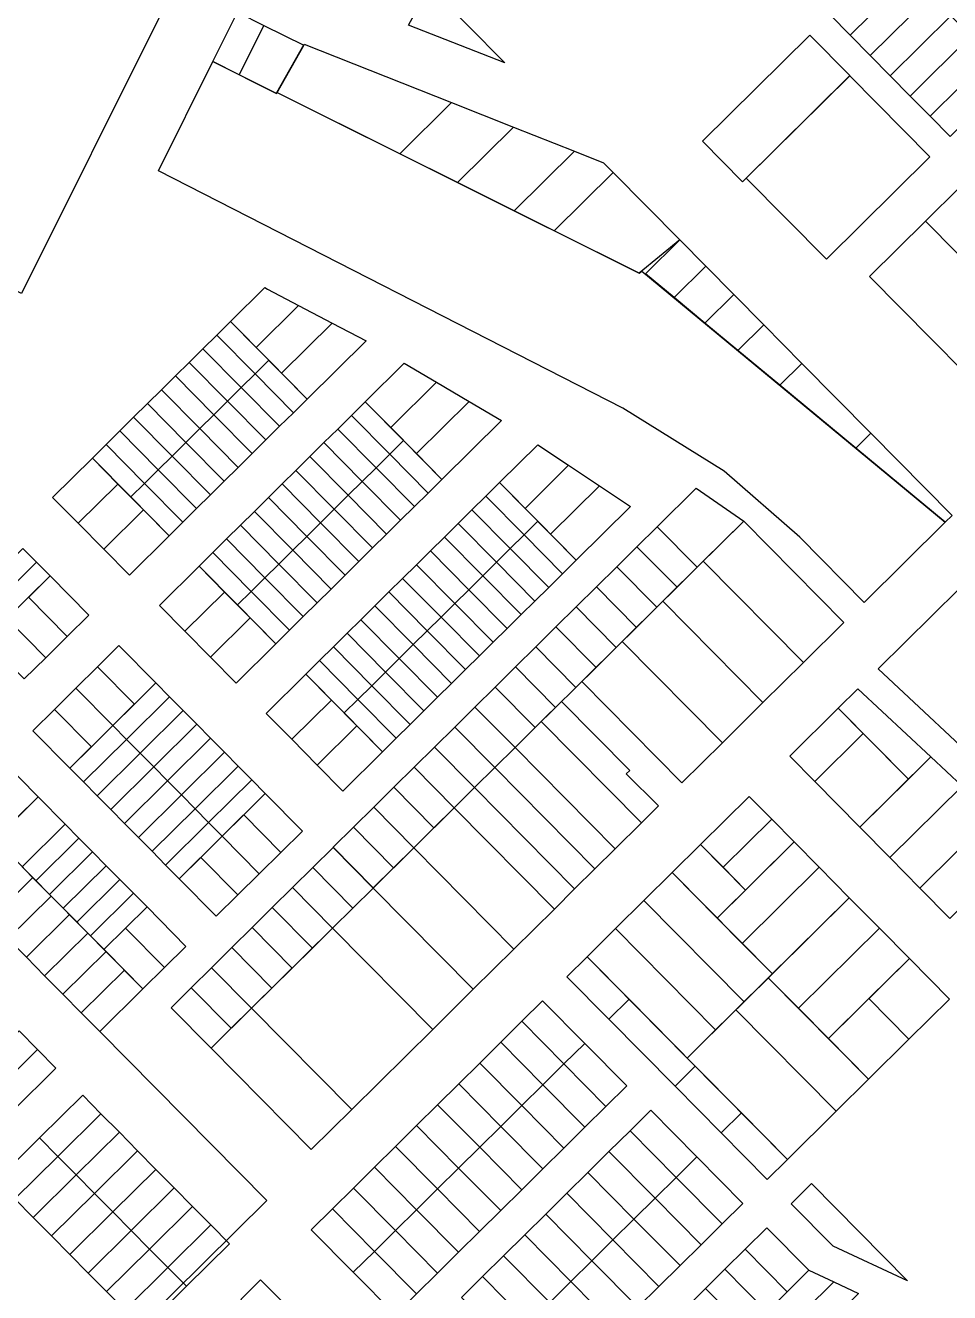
# Model space of a CAD drawing. Header units: metres. Extents: x 5590187 to 5598444, y 6961268 to 6971080.
# Drawn here: x 5594811.7 to 5595136.3, y 6967325.7 to 6967770.4 of the extents above; entities that cross this region are included whole.
import ezdxf

# ---------------------------------------------------------------- set-up
doc = ezdxf.new("R2010")
doc.units = ezdxf.units.M
doc.layers.add('zz_catastro_fontana', color=7, linetype='Continuous')

msp = doc.modelspace()

# ---------------------------------------------------------------- linework, layer by layer
at = {"layer": 'zz_catastro_fontana'}
for points in [[(5594236.15, 6968085.66), (5594859.43, 6967774.53), (5594810.37, 6967676.25), (5594153.65, 6968004.08), (5594236.15, 6968085.66)], [(5595101.32, 6967766.9), (5595094.28, 6967774.01), (5595115.62, 6967795.1), (5595122.65, 6967787.99), (5595101.32, 6967766.9)], [(5595108.35, 6967759.78), (5595101.32, 6967766.9), (5595122.65, 6967787.99), (5595129.68, 6967780.88), (5595108.35, 6967759.78)], [(5594946.27, 6967770.38), (5594953.59, 6967784.02), (5594980.15, 6967757.17), (5594946.27, 6967770.38)], [(5595115.38, 6967752.67), (5595108.35, 6967759.78), (5595129.68, 6967780.88), (5595136.71, 6967773.77), (5595115.38, 6967752.67)], [(5594886.24, 6967775), (5594895.51, 6967770.37), (5594886.87, 6967753.05), (5594877.6, 6967757.68), (5594886.24, 6967775)], [(5595115.38, 6967752.67), (5595136.71, 6967773.77), (5595143.74, 6967766.66), (5595122.41, 6967745.56), (5595115.38, 6967752.67)], [(5594895.51, 6967770.37), (5594909.49, 6967763.4), (5594899.97, 6967746.51), (5594886.87, 6967753.05), (5594895.51, 6967770.37)], [(5594961.4, 6967743.26), (5594943.25, 6967725.31), (5594900.08, 6967746.86), (5594909.6, 6967763.74), (5594961.4, 6967743.26)], [(5595049.5, 6967729.71), (5595087.18, 6967766.98), (5595101.24, 6967752.76), (5595063.56, 6967715.49), (5595049.5, 6967729.71)], [(5595122.41, 6967745.56), (5595143.74, 6967766.66), (5595150.77, 6967759.55), (5595129.44, 6967738.45), (5595122.41, 6967745.56)], [(5595129.44, 6967738.45), (5595150.77, 6967759.55), (5595157.8, 6967752.44), (5595136.47, 6967731.34), (5595129.44, 6967738.45)], [(5595083.67, 6967590.74), (5595057.05, 6967613.96), (5595021.53, 6967636.05), (5594858.45, 6967719.31), (5594877.6, 6967757.68), (5594899.97, 6967746.51), (5594900.15, 6967746.83), (5595027.25, 6967683.36), (5595028.22, 6967684.16), (5595134.72, 6967596), (5595106.28, 6967567.88), (5595083.67, 6967590.74)], [(5595064.86, 6967716.78), (5595101.18, 6967752.7), (5595129.31, 6967724.25), (5595092.99, 6967688.34), (5595064.86, 6967716.78)], [(5594983.18, 6967734.65), (5594963.5, 6967715.19), (5594943.25, 6967725.31), (5594961.4, 6967743.26), (5594983.18, 6967734.65)], [(5595004.57, 6967726.2), (5594983.4, 6967705.26), (5594963.5, 6967715.19), (5594983.18, 6967734.65), (5595004.57, 6967726.2)], [(5595018.13, 6967718.76), (5594997.4, 6967698.26), (5594983.4, 6967705.26), (5595004.57, 6967726.2), (5595014.76, 6967722.17), (5595018.13, 6967718.76)], [(5595041.52, 6967695.11), (5595027.25, 6967683.36), (5594997.4, 6967698.26), (5595018.13, 6967718.76), (5595041.52, 6967695.11)], [(5595127.79, 6967701.66), (5595139.88, 6967713.62), (5595160.98, 6967692.29), (5595157.42, 6967688.77), (5595191.17, 6967654.64), (5595182.64, 6967646.2), (5595127.79, 6967701.66)], [(5595108.18, 6967682.27), (5595127.79, 6967701.66), (5595182.64, 6967646.2), (5595163.03, 6967626.81), (5595108.18, 6967682.27)], [(5595039.5, 6967674.83), (5595029.44, 6967683.16), (5595041.52, 6967695.11), (5595050.67, 6967685.87), (5595039.5, 6967674.83)], [(5595050.34, 6967665.86), (5595039.5, 6967674.83), (5595050.67, 6967685.87), (5595060.51, 6967675.91), (5595050.34, 6967665.86)], [(5594896.72, 6967677.85), (5594907.65, 6967672.12), (5594892.75, 6967657.38), (5594883.77, 6967666.46), (5594895.77, 6967678.33), (5594896.72, 6967677.85)], [(5595061.96, 6967656.24), (5595050.34, 6967665.86), (5595060.51, 6967675.91), (5595071.06, 6967665.25), (5595061.96, 6967656.24)], [(5594919.52, 6967665.89), (5594901.73, 6967648.3), (5594892.75, 6967657.38), (5594907.65, 6967672.12), (5594919.52, 6967665.89)], [(5594878.94, 6967661.68), (5594883.77, 6967666.46), (5594897.24, 6967652.85), (5594892.4, 6967648.07), (5594878.94, 6967661.68)], [(5594931.37, 6967659.67), (5594910.7, 6967639.23), (5594901.73, 6967648.3), (5594919.52, 6967665.89), (5594931.37, 6967659.67)], [(5595076.68, 6967644.07), (5595061.96, 6967656.24), (5595071.06, 6967665.25), (5595084.42, 6967651.73), (5595076.68, 6967644.07)], [(5594874.1, 6967656.9), (5594878.94, 6967661.68), (5594892.4, 6967648.07), (5594887.57, 6967643.28), (5594874.1, 6967656.9)], [(5594869.27, 6967652.12), (5594874.1, 6967656.9), (5594887.57, 6967643.28), (5594882.73, 6967638.5), (5594869.27, 6967652.12)], [(5594864.43, 6967647.34), (5594869.27, 6967652.12), (5594882.73, 6967638.5), (5594877.9, 6967633.72), (5594864.43, 6967647.34)], [(5594892.4, 6967648.07), (5594897.24, 6967652.85), (5594910.7, 6967639.23), (5594905.87, 6967634.45), (5594892.4, 6967648.07)], [(5594956.14, 6967645.11), (5594940.06, 6967629.2), (5594931.08, 6967638.28), (5594944.75, 6967651.81), (5594956.14, 6967645.11)], [(5595103.37, 6967621.99), (5595076.68, 6967644.07), (5595084.42, 6967651.73), (5595108.66, 6967627.22), (5595103.37, 6967621.99)], [(5594859.52, 6967642.48), (5594864.43, 6967647.34), (5594877.9, 6967633.72), (5594872.98, 6967628.86), (5594859.52, 6967642.48)], [(5594887.57, 6967643.28), (5594892.4, 6967648.07), (5594905.87, 6967634.45), (5594901.03, 6967629.67), (5594887.57, 6967643.28)], [(5594882.73, 6967638.5), (5594887.57, 6967643.28), (5594901.03, 6967629.67), (5594896.2, 6967624.89), (5594882.73, 6967638.5)], [(5594967.53, 6967638.41), (5594949.04, 6967620.12), (5594940.06, 6967629.2), (5594956.14, 6967645.11), (5594967.53, 6967638.41)], [(5594854.61, 6967637.62), (5594859.52, 6967642.48), (5594872.98, 6967628.86), (5594868.07, 6967624), (5594854.61, 6967637.62)], [(5594877.9, 6967633.72), (5594882.73, 6967638.5), (5594896.2, 6967624.89), (5594891.36, 6967620.11), (5594877.9, 6967633.72)], [(5594926.24, 6967633.5), (5594931.08, 6967638.28), (5594944.54, 6967624.67), (5594939.71, 6967619.89), (5594926.24, 6967633.5)], [(5594978.9, 6967631.71), (5594958.01, 6967611.05), (5594949.04, 6967620.12), (5594967.53, 6967638.41), (5594978.9, 6967631.71)], [(5594849.77, 6967632.84), (5594854.61, 6967637.62), (5594868.07, 6967624), (5594863.24, 6967619.22), (5594849.77, 6967632.84)], [(5594844.94, 6967628.06), (5594849.77, 6967632.84), (5594863.24, 6967619.22), (5594858.4, 6967614.44), (5594844.94, 6967628.06)], [(5594872.98, 6967628.86), (5594877.9, 6967633.72), (5594891.36, 6967620.11), (5594886.45, 6967615.25), (5594872.98, 6967628.86)], [(5594921.41, 6967628.72), (5594926.24, 6967633.5), (5594939.71, 6967619.89), (5594934.87, 6967615.1), (5594921.41, 6967628.72)], [(5594840.1, 6967623.28), (5594844.94, 6967628.06), (5594858.4, 6967614.44), (5594853.57, 6967609.66), (5594840.1, 6967623.28)], [(5594868.07, 6967624), (5594872.98, 6967628.86), (5594886.45, 6967615.25), (5594881.54, 6967610.39), (5594868.07, 6967624)], [(5594916.57, 6967623.94), (5594921.41, 6967628.72), (5594934.87, 6967615.1), (5594930.04, 6967610.32), (5594916.57, 6967623.94)], [(5595134.72, 6967596), (5595103.37, 6967621.99), (5595108.66, 6967627.22), (5595137.15, 6967598.41), (5595134.72, 6967596)], [(5594835.27, 6967618.49), (5594840.1, 6967623.28), (5594853.57, 6967609.66), (5594848.73, 6967604.88), (5594835.27, 6967618.49)], [(5594863.24, 6967619.22), (5594868.07, 6967624), (5594881.54, 6967610.39), (5594876.7, 6967605.61), (5594863.24, 6967619.22)], [(5594911.66, 6967619.08), (5594916.57, 6967623.94), (5594930.04, 6967610.32), (5594925.12, 6967605.46), (5594911.66, 6967619.08)], [(5594939.71, 6967619.89), (5594944.54, 6967624.67), (5594958.01, 6967611.05), (5594953.17, 6967606.27), (5594939.71, 6967619.89)], [(5595002.49, 6967615.98), (5594987.2, 6967600.87), (5594978.23, 6967609.95), (5594991.64, 6967623.22), (5595002.49, 6967615.98)], [(5594821.33, 6967604.71), (5594835.27, 6967618.49), (5594844.24, 6967609.41), (5594830.31, 6967595.63), (5594821.33, 6967604.71)], [(5594858.4, 6967614.44), (5594863.24, 6967619.22), (5594876.7, 6967605.61), (5594871.87, 6967600.82), (5594858.4, 6967614.44)], [(5594906.75, 6967614.22), (5594911.66, 6967619.08), (5594925.12, 6967605.46), (5594920.21, 6967600.61), (5594906.75, 6967614.22)], [(5594934.87, 6967615.1), (5594939.71, 6967619.89), (5594953.17, 6967606.27), (5594948.34, 6967601.49), (5594934.87, 6967615.1)], [(5594853.57, 6967609.66), (5594858.4, 6967614.44), (5594871.87, 6967600.82), (5594867.03, 6967596.04), (5594853.57, 6967609.66)], [(5594901.91, 6967609.44), (5594906.75, 6967614.22), (5594920.21, 6967600.61), (5594915.38, 6967595.82), (5594901.91, 6967609.44)], [(5594930.04, 6967610.32), (5594934.87, 6967615.1), (5594948.34, 6967601.49), (5594943.5, 6967596.71), (5594930.04, 6967610.32)], [(5595013.33, 6967608.75), (5594996.18, 6967591.79), (5594987.2, 6967600.87), (5595002.49, 6967615.98), (5595013.33, 6967608.75)], [(5594830.31, 6967595.63), (5594844.24, 6967609.41), (5594853.22, 6967600.33), (5594839.29, 6967586.55), (5594830.31, 6967595.63)], [(5594848.73, 6967604.88), (5594853.57, 6967609.66), (5594867.03, 6967596.04), (5594862.2, 6967591.26), (5594848.73, 6967604.88)], [(5594897.08, 6967604.66), (5594901.91, 6967609.44), (5594915.38, 6967595.82), (5594910.54, 6967591.04), (5594897.08, 6967604.66)], [(5594925.12, 6967605.46), (5594930.04, 6967610.32), (5594943.5, 6967596.71), (5594938.59, 6967591.85), (5594925.12, 6967605.46)], [(5594973.39, 6967605.17), (5594978.23, 6967609.95), (5594991.69, 6967596.33), (5594986.86, 6967591.55), (5594973.39, 6967605.17)], [(5595024.17, 6967601.52), (5595005.16, 6967582.72), (5594996.18, 6967591.79), (5595013.33, 6967608.75), (5595024.17, 6967601.52)], [(5595047.66, 6967580.22), (5595033.6, 6967594.45), (5595047.33, 6967608.02), (5595064.01, 6967596.4), (5595047.66, 6967580.22)], [(5594892.16, 6967599.8), (5594897.08, 6967604.66), (5594910.54, 6967591.04), (5594905.63, 6967586.18), (5594892.16, 6967599.8)], [(5594920.21, 6967600.61), (5594925.12, 6967605.46), (5594938.59, 6967591.85), (5594933.68, 6967586.99), (5594920.21, 6967600.61)], [(5594968.56, 6967600.39), (5594973.39, 6967605.17), (5594986.86, 6967591.55), (5594982.02, 6967586.77), (5594968.56, 6967600.39)], [(5594853.22, 6967600.33), (5594862.2, 6967591.26), (5594848.26, 6967577.48), (5594839.29, 6967586.55), (5594853.22, 6967600.33)], [(5594887.25, 6967594.94), (5594892.16, 6967599.8), (5594905.63, 6967586.18), (5594900.71, 6967581.32), (5594887.25, 6967594.94)], [(5594915.38, 6967595.82), (5594920.21, 6967600.61), (5594933.68, 6967586.99), (5594928.84, 6967582.21), (5594915.38, 6967595.82)], [(5594963.72, 6967595.6), (5594968.56, 6967600.39), (5594982.02, 6967586.77), (5594977.19, 6967581.99), (5594963.72, 6967595.6)], [(5594882.41, 6967590.16), (5594887.25, 6967594.94), (5594900.71, 6967581.32), (5594895.88, 6967576.54), (5594882.41, 6967590.16)], [(5594910.54, 6967591.04), (5594915.38, 6967595.82), (5594928.84, 6967582.21), (5594924.01, 6967577.43), (5594910.54, 6967591.04)], [(5594958.89, 6967590.82), (5594963.72, 6967595.6), (5594977.19, 6967581.99), (5594972.35, 6967577.21), (5594958.89, 6967590.82)], [(5594986.86, 6967591.55), (5594991.69, 6967596.33), (5595005.16, 6967582.72), (5595000.32, 6967577.93), (5594986.86, 6967591.55)], [(5595026.49, 6967587.41), (5595033.6, 6967594.45), (5595047.66, 6967580.22), (5595040.55, 6967573.19), (5595026.49, 6967587.41)], [(5595064.01, 6967596.4), (5595099.17, 6967560.85), (5595084.95, 6967546.78), (5595049.79, 6967582.33), (5595064.01, 6967596.4)], [(5594697.33, 6967559.44), (5594727.55, 6967589.33), (5594780.04, 6967536.25), (5594764.93, 6967521.3), (5594801.09, 6967484.74), (5594816.2, 6967499.68), (5594825.77, 6967490.01), (5594810.66, 6967475.07), (5594853, 6967432.25), (5594837.89, 6967417.31), (5594896.51, 6967358.03), (5594796.96, 6967259.59), (5594672.74, 6967385.2), (5594772.29, 6967483.64), (5594697.33, 6967559.44)], [(5594877.58, 6967585.38), (5594882.41, 6967590.16), (5594895.88, 6967576.54), (5594891.04, 6967571.76), (5594877.58, 6967585.38)], [(5594905.63, 6967586.18), (5594910.54, 6967591.04), (5594924.01, 6967577.43), (5594919.09, 6967572.57), (5594905.63, 6967586.18)], [(5594953.97, 6967585.96), (5594958.89, 6967590.82), (5594972.35, 6967577.21), (5594967.44, 6967572.35), (5594953.97, 6967585.96)], [(5594982.02, 6967586.77), (5594986.86, 6967591.55), (5595000.32, 6967577.93), (5594995.49, 6967573.15), (5594982.02, 6967586.77)], [(5594795.77, 6967571.9), (5594810.88, 6967586.84), (5594815.66, 6967582), (5594800.55, 6967567.06), (5594795.77, 6967571.9)], [(5594872.74, 6967580.6), (5594877.58, 6967585.38), (5594891.04, 6967571.76), (5594886.21, 6967566.98), (5594872.74, 6967580.6)], [(5594900.71, 6967581.32), (5594905.63, 6967586.18), (5594919.09, 6967572.57), (5594914.18, 6967567.71), (5594900.71, 6967581.32)], [(5594949.06, 6967581.1), (5594953.97, 6967585.96), (5594967.44, 6967572.35), (5594962.52, 6967567.49), (5594949.06, 6967581.1)], [(5594977.19, 6967581.99), (5594982.02, 6967586.77), (5594995.49, 6967573.15), (5594990.65, 6967568.37), (5594977.19, 6967581.99)], [(5595019.37, 6967580.38), (5595026.49, 6967587.41), (5595040.55, 6967573.19), (5595033.44, 6967566.16), (5595019.37, 6967580.38)], [(5594800.55, 6967567.06), (5594815.66, 6967582), (5594820.44, 6967577.17), (5594805.33, 6967562.23), (5594800.55, 6967567.06)], [(5594858.81, 6967566.81), (5594872.74, 6967580.6), (5594881.72, 6967571.52), (5594867.79, 6967557.73), (5594858.81, 6967566.81)], [(5594895.88, 6967576.54), (5594900.71, 6967581.32), (5594914.18, 6967567.71), (5594909.34, 6967562.93), (5594895.88, 6967576.54)], [(5594944.22, 6967576.32), (5594949.06, 6967581.1), (5594962.52, 6967567.49), (5594957.69, 6967562.71), (5594944.22, 6967576.32)], [(5594972.35, 6967577.21), (5594977.19, 6967581.99), (5594990.65, 6967568.37), (5594985.82, 6967563.59), (5594972.35, 6967577.21)], [(5595049.78, 6967582.33), (5595084.94, 6967546.78), (5595070.73, 6967532.72), (5595035.57, 6967568.27), (5595049.78, 6967582.33)], [(5594820.44, 6967577.17), (5594834.04, 6967563.42), (5594826.48, 6967555.94), (5594812.88, 6967569.69), (5594820.44, 6967577.17)], [(5594891.04, 6967571.76), (5594895.88, 6967576.54), (5594909.34, 6967562.93), (5594904.51, 6967558.15), (5594891.04, 6967571.76)], [(5594939.39, 6967571.54), (5594944.22, 6967576.32), (5594957.69, 6967562.71), (5594952.85, 6967557.93), (5594939.39, 6967571.54)], [(5594967.44, 6967572.35), (5594972.35, 6967577.21), (5594985.82, 6967563.59), (5594980.9, 6967558.73), (5594967.44, 6967572.35)], [(5595012.26, 6967573.35), (5595019.37, 6967580.38), (5595033.44, 6967566.16), (5595026.33, 6967559.13), (5595012.26, 6967573.35)], [(5594867.79, 6967557.73), (5594881.72, 6967571.52), (5594890.7, 6967562.44), (5594876.77, 6967548.65), (5594867.79, 6967557.73)], [(5594886.21, 6967566.98), (5594891.04, 6967571.76), (5594904.51, 6967558.15), (5594899.67, 6967553.36), (5594886.21, 6967566.98)], [(5594934.48, 6967566.68), (5594939.39, 6967571.54), (5594952.85, 6967557.93), (5594947.94, 6967553.07), (5594934.48, 6967566.68)], [(5594962.52, 6967567.49), (5594967.44, 6967572.35), (5594980.9, 6967558.73), (5594975.99, 6967553.87), (5594962.52, 6967567.49)], [(5595005.15, 6967566.32), (5595012.26, 6967573.35), (5595026.33, 6967559.13), (5595019.22, 6967552.1), (5595005.15, 6967566.32)], [(5595211.73, 6967503.39), (5595183.29, 6967475.27), (5595152.54, 6967505.96), (5595111.14, 6967544.55), (5595139.61, 6967572.7), (5595180.15, 6967534.92), (5595211.73, 6967503.39)], [(5594812.88, 6967569.69), (5594826.48, 6967555.94), (5594818.93, 6967548.47), (5594805.33, 6967562.23), (5594812.88, 6967569.69)], [(5594957.69, 6967562.71), (5594962.52, 6967567.49), (5594975.99, 6967553.87), (5594971.15, 6967549.09), (5594957.69, 6967562.71)], [(5595035.57, 6967568.27), (5595070.73, 6967532.72), (5595056.51, 6967518.66), (5595021.35, 6967554.21), (5595035.57, 6967568.27)], [(5594929.56, 6967561.82), (5594934.48, 6967566.68), (5594947.94, 6967553.07), (5594943.03, 6967548.21), (5594929.56, 6967561.82)], [(5594952.85, 6967557.93), (5594957.69, 6967562.71), (5594971.15, 6967549.09), (5594966.32, 6967544.31), (5594952.85, 6967557.93)], [(5594998.04, 6967559.29), (5595005.15, 6967566.32), (5595019.22, 6967552.1), (5595012.11, 6967545.07), (5594998.04, 6967559.29)], [(5594797.78, 6967554.76), (5594805.33, 6967562.23), (5594818.93, 6967548.47), (5594811.38, 6967541.01), (5594797.78, 6967554.76)], [(5594890.7, 6967562.44), (5594899.67, 6967553.36), (5594885.74, 6967539.58), (5594876.77, 6967548.65), (5594890.7, 6967562.44)], [(5594924.73, 6967557.04), (5594929.56, 6967561.82), (5594943.03, 6967548.21), (5594938.19, 6967543.43), (5594924.73, 6967557.04)], [(5594990.93, 6967552.26), (5594998.04, 6967559.29), (5595012.11, 6967545.07), (5595005, 6967538.04), (5594990.93, 6967552.26)], [(5594919.89, 6967552.26), (5594924.73, 6967557.04), (5594938.19, 6967543.43), (5594933.36, 6967538.64), (5594919.89, 6967552.26)], [(5594947.94, 6967553.07), (5594952.85, 6967557.93), (5594966.32, 6967544.31), (5594961.41, 6967539.45), (5594947.94, 6967553.07)], [(5595021.35, 6967554.21), (5595056.51, 6967518.66), (5595042.29, 6967504.59), (5595007.13, 6967540.14), (5595021.35, 6967554.21)], [(5594844.59, 6967552.75), (5594857.59, 6967539.6), (5594850.03, 6967532.13), (5594837.03, 6967545.28), (5594844.59, 6967552.75)], [(5594915.06, 6967547.48), (5594919.89, 6967552.26), (5594933.36, 6967538.64), (5594928.52, 6967533.86), (5594915.06, 6967547.48)], [(5594943.03, 6967548.21), (5594947.94, 6967553.07), (5594961.41, 6967539.45), (5594956.49, 6967534.59), (5594943.03, 6967548.21)], [(5594983.82, 6967545.22), (5594990.93, 6967552.26), (5595005, 6967538.04), (5594997.89, 6967531), (5594983.82, 6967545.22)], [(5594837.03, 6967545.28), (5594850.03, 6967532.13), (5594842.48, 6967524.66), (5594829.48, 6967537.81), (5594837.03, 6967545.28)], [(5594910.22, 6967542.7), (5594915.06, 6967547.48), (5594928.52, 6967533.86), (5594923.69, 6967529.08), (5594910.22, 6967542.7)], [(5594938.19, 6967543.43), (5594943.03, 6967548.21), (5594956.49, 6967534.59), (5594951.66, 6967529.81), (5594938.19, 6967543.43)], [(5594976.71, 6967538.19), (5594983.82, 6967545.22), (5594997.89, 6967531), (5594990.78, 6967523.97), (5594976.71, 6967538.19)], [(5594896.29, 6967528.92), (5594910.22, 6967542.7), (5594919.2, 6967533.62), (5594905.27, 6967519.84), (5594896.29, 6967528.92)], [(5594933.36, 6967538.64), (5594938.19, 6967543.43), (5594951.66, 6967529.81), (5594946.82, 6967525.03), (5594933.36, 6967538.64)], [(5594821.93, 6967530.34), (5594829.48, 6967537.81), (5594842.48, 6967524.66), (5594834.93, 6967517.19), (5594821.93, 6967530.34)], [(5594842.48, 6967524.66), (5594857.59, 6967539.6), (5594862.37, 6967534.77), (5594847.26, 6967519.83), (5594842.48, 6967524.66)], [(5594928.52, 6967533.86), (5594933.36, 6967538.64), (5594946.82, 6967525.03), (5594941.99, 6967520.25), (5594928.52, 6967533.86)], [(5594969.6, 6967531.16), (5594976.71, 6967538.19), (5594990.78, 6967523.97), (5594983.67, 6967516.94), (5594969.6, 6967531.16)], [(5595121.79, 6967505.86), (5595097.18, 6967530.75), (5595104.03, 6967537.52), (5595129.65, 6967513.64), (5595121.79, 6967505.86)], [(5594847.26, 6967519.83), (5594862.37, 6967534.77), (5594867.15, 6967529.93), (5594852.04, 6967514.99), (5594847.26, 6967519.83)], [(5594905.27, 6967519.84), (5594919.2, 6967533.62), (5594928.18, 6967524.54), (5594914.24, 6967510.76), (5594905.27, 6967519.84)], [(5594923.69, 6967529.08), (5594928.52, 6967533.86), (5594941.99, 6967520.25), (5594937.15, 6967515.47), (5594923.69, 6967529.08)], [(5595000.02, 6967533.11), (5595023.93, 6967508.94), (5595022.71, 6967507.74), (5595034.04, 6967496.44), (5595028.07, 6967490.53), (5594992.91, 6967526.08), (5595000.02, 6967533.11)], [(5594814.37, 6967522.87), (5594821.93, 6967530.34), (5594834.93, 6967517.19), (5594827.37, 6967509.72), (5594814.37, 6967522.87)], [(5594852.04, 6967514.99), (5594867.15, 6967529.93), (5594871.93, 6967525.1), (5594856.82, 6967510.16), (5594852.04, 6967514.99)], [(5594962.49, 6967524.13), (5594969.6, 6967531.16), (5594983.67, 6967516.94), (5594976.56, 6967509.91), (5594962.49, 6967524.13)], [(5595097.18, 6967530.75), (5595105.97, 6967521.86), (5595088.9, 6967504.98), (5595080.11, 6967513.87), (5595097.18, 6967530.75)], [(5594827.37, 6967509.72), (5594842.48, 6967524.66), (5594847.26, 6967519.83), (5594832.15, 6967504.89), (5594827.37, 6967509.72)], [(5594856.82, 6967510.16), (5594871.93, 6967525.1), (5594876.79, 6967520.19), (5594861.68, 6967505.24), (5594856.82, 6967510.16)], [(5594928.18, 6967524.54), (5594937.15, 6967515.47), (5594923.22, 6967501.68), (5594914.24, 6967510.76), (5594928.18, 6967524.54)], [(5594955.38, 6967517.1), (5594962.49, 6967524.13), (5594976.56, 6967509.91), (5594969.44, 6967502.88), (5594955.38, 6967517.1)], [(5594992.91, 6967526.08), (5595028.07, 6967490.53), (5595018.82, 6967481.39), (5594983.67, 6967516.94), (5594992.91, 6967526.08)], [(5594832.15, 6967504.89), (5594847.26, 6967519.83), (5594852.04, 6967514.99), (5594836.93, 6967500.05), (5594832.15, 6967504.89)], [(5594861.68, 6967505.24), (5594876.79, 6967520.19), (5594881.65, 6967515.27), (5594866.54, 6967500.33), (5594861.68, 6967505.24)], [(5595105.97, 6967521.86), (5595121.79, 6967505.86), (5595104.72, 6967488.99), (5595088.9, 6967504.98), (5595105.97, 6967521.86)], [(5594836.93, 6967500.05), (5594852.04, 6967514.99), (5594856.82, 6967510.16), (5594841.71, 6967495.22), (5594836.93, 6967500.05)], [(5594866.54, 6967500.33), (5594881.65, 6967515.27), (5594886.43, 6967510.44), (5594871.32, 6967495.5), (5594866.54, 6967500.33)], [(5594948.27, 6967510.07), (5594955.38, 6967517.1), (5594969.44, 6967502.88), (5594962.33, 6967495.85), (5594948.27, 6967510.07)], [(5595018.82, 6967481.39), (5595011.71, 6967474.36), (5594976.56, 6967509.91), (5594983.67, 6967516.94), (5595018.82, 6967481.39)], [(5594795.53, 6967505.46), (5594803.09, 6967512.94), (5594816.2, 6967499.68), (5594808.65, 6967492.2), (5594795.53, 6967505.46)], [(5594841.71, 6967495.22), (5594856.82, 6967510.16), (5594861.68, 6967505.24), (5594846.57, 6967490.3), (5594841.71, 6967495.22)], [(5594871.32, 6967495.5), (5594886.43, 6967510.44), (5594891.21, 6967505.6), (5594876.1, 6967490.66), (5594871.32, 6967495.5)], [(5594941.16, 6967503.03), (5594948.27, 6967510.07), (5594962.33, 6967495.85), (5594955.22, 6967488.81), (5594941.16, 6967503.03)], [(5595011.71, 6967474.36), (5595004.6, 6967467.33), (5594969.44, 6967502.88), (5594976.56, 6967509.91), (5595011.71, 6967474.36)], [(5595140.63, 6967503.4), (5595115.27, 6967478.32), (5595104.72, 6967488.99), (5595129.65, 6967513.64), (5595140.63, 6967503.4)], [(5594846.57, 6967490.3), (5594861.68, 6967505.24), (5594866.54, 6967500.33), (5594851.43, 6967485.39), (5594846.57, 6967490.3)], [(5594876.1, 6967490.66), (5594891.21, 6967505.6), (5594895.99, 6967500.77), (5594880.89, 6967485.83), (5594876.1, 6967490.66)], [(5594895.99, 6967500.77), (5594909, 6967487.62), (5594901.44, 6967480.15), (5594888.44, 6967493.29), (5594895.99, 6967500.77)], [(5594934.05, 6967496), (5594941.16, 6967503.03), (5594955.22, 6967488.81), (5594948.11, 6967481.78), (5594934.05, 6967496)], [(5594969.44, 6967502.88), (5595004.6, 6967467.33), (5594997.49, 6967460.29), (5594962.33, 6967495.85), (5594969.44, 6967502.88)], [(5595151.4, 6967492.95), (5595125.82, 6967467.65), (5595115.27, 6967478.32), (5595140.63, 6967503.4), (5595145.04, 6967499.3), (5595151.4, 6967492.95)], [(5594851.43, 6967485.39), (5594866.54, 6967500.33), (5594871.32, 6967495.5), (5594856.21, 6967480.55), (5594851.43, 6967485.39)], [(5594926.94, 6967488.97), (5594934.05, 6967496), (5594948.11, 6967481.78), (5594941, 6967474.75), (5594926.94, 6967488.97)], [(5595073.8, 6967491.81), (5595056.74, 6967474.93), (5595048.83, 6967482.93), (5595065.89, 6967499.81), (5595073.8, 6967491.81)], [(5594856.21, 6967480.55), (5594871.32, 6967495.5), (5594876.1, 6967490.66), (5594860.99, 6967475.72), (5594856.21, 6967480.55)], [(5594888.44, 6967493.29), (5594901.44, 6967480.15), (5594893.89, 6967472.68), (5594880.89, 6967485.83), (5594888.44, 6967493.29)], [(5594997.49, 6967460.29), (5594983.27, 6967446.23), (5594948.11, 6967481.78), (5594962.33, 6967495.85), (5594997.49, 6967460.29)], [(5595081.71, 6967483.81), (5595064.65, 6967466.93), (5595056.74, 6967474.93), (5595073.8, 6967491.81), (5595081.71, 6967483.81)], [(5595162.02, 6967482.36), (5595136.37, 6967456.99), (5595125.82, 6967467.65), (5595151.4, 6967492.95), (5595162.02, 6967482.36)], [(5594810.66, 6967475.07), (5594825.77, 6967490.01), (5594830.55, 6967485.17), (5594815.44, 6967470.23), (5594810.66, 6967475.07)], [(5594860.99, 6967475.72), (5594876.1, 6967490.66), (5594880.89, 6967485.83), (5594865.78, 6967470.88), (5594860.99, 6967475.72)], [(5594919.83, 6967481.94), (5594926.94, 6967488.97), (5594941, 6967474.75), (5594933.89, 6967467.72), (5594919.83, 6967481.94)], [(5594815.44, 6967470.23), (5594830.55, 6967485.17), (5594835.33, 6967480.34), (5594820.22, 6967465.4), (5594815.44, 6967470.23)], [(5594873.33, 6967478.36), (5594880.89, 6967485.83), (5594893.89, 6967472.68), (5594886.34, 6967465.21), (5594873.33, 6967478.36)], [(5595038.87, 6967473.09), (5595048.83, 6967482.93), (5595064.65, 6967466.93), (5595054.69, 6967457.09), (5595038.87, 6967473.09)], [(5595054.69, 6967457.09), (5595081.71, 6967483.81), (5595090.5, 6967474.92), (5595063.48, 6967448.2), (5595054.69, 6967457.09)], [(5594820.22, 6967465.4), (5594835.33, 6967480.34), (5594840.11, 6967475.5), (5594825, 6967460.56), (5594820.22, 6967465.4)], [(5594865.78, 6967470.88), (5594873.33, 6967478.36), (5594886.34, 6967465.21), (5594878.78, 6967457.74), (5594865.78, 6967470.88)], [(5594912.66, 6967474.85), (5594919.77, 6967481.88), (5594933.84, 6967467.66), (5594926.73, 6967460.63), (5594912.66, 6967474.85)], [(5594948.11, 6967481.78), (5594983.27, 6967446.23), (5594968.99, 6967432.11), (5594933.84, 6967467.66), (5594948.11, 6967481.78)], [(5594792.78, 6967462.92), (5594807.89, 6967477.86), (5594814.33, 6967471.35), (5594799.22, 6967456.41), (5594792.78, 6967462.92)], [(5594825, 6967460.56), (5594840.11, 6967475.5), (5594844.89, 6967470.67), (5594829.78, 6967455.73), (5594825, 6967460.56)], [(5594905.55, 6967467.82), (5594912.66, 6967474.85), (5594926.73, 6967460.63), (5594919.62, 6967453.6), (5594905.55, 6967467.82)], [(5595063.48, 6967448.2), (5595090.5, 6967474.92), (5595101.05, 6967464.26), (5595074.03, 6967437.54), (5595063.48, 6967448.2)], [(5594799.22, 6967456.41), (5594814.33, 6967471.35), (5594820.76, 6967464.85), (5594805.65, 6967449.91), (5594799.22, 6967456.41)], [(5594829.78, 6967455.73), (5594844.89, 6967470.67), (5594849.67, 6967465.83), (5594834.57, 6967450.89), (5594829.78, 6967455.73)], [(5595028.92, 6967463.24), (5595038.87, 6967473.09), (5595074.03, 6967437.54), (5595064.08, 6967427.69), (5595028.92, 6967463.24)], [(5594805.65, 6967449.91), (5594820.76, 6967464.85), (5594827.2, 6967458.34), (5594812.09, 6967443.4), (5594805.65, 6967449.91)], [(5594834.57, 6967450.89), (5594849.67, 6967465.83), (5594854.46, 6967461), (5594839.35, 6967446.06), (5594834.57, 6967450.89)], [(5594898.44, 6967460.79), (5594905.55, 6967467.82), (5594919.62, 6967453.6), (5594912.51, 6967446.57), (5594898.44, 6967460.79)], [(5594968.99, 6967432.11), (5594954.77, 6967418.05), (5594919.62, 6967453.6), (5594933.84, 6967467.66), (5594968.99, 6967432.11)], [(5594846.9, 6967453.52), (5594854.46, 6967461), (5594868.11, 6967447.19), (5594860.55, 6967439.71), (5594846.9, 6967453.52)], [(5594891.33, 6967453.76), (5594898.44, 6967460.79), (5594912.51, 6967446.57), (5594905.39, 6967439.54), (5594891.33, 6967453.76)], [(5595018.96, 6967453.4), (5595028.92, 6967463.24), (5595064.08, 6967427.69), (5595054.12, 6967417.85), (5595018.96, 6967453.4)], [(5595101.05, 6967464.26), (5595111.6, 6967453.59), (5595083.16, 6967425.46), (5595072.61, 6967436.13), (5595101.05, 6967464.26)], [(5594812.09, 6967443.4), (5594827.2, 6967458.34), (5594833.63, 6967451.84), (5594818.52, 6967436.89), (5594812.09, 6967443.4)], [(5594818.52, 6967436.89), (5594833.63, 6967451.84), (5594840.06, 6967445.33), (5594824.95, 6967430.39), (5594818.52, 6967436.89)], [(5594839.35, 6967446.06), (5594846.9, 6967453.52), (5594860.55, 6967439.71), (5594853, 6967432.25), (5594839.35, 6967446.06)], [(5594884.22, 6967446.73), (5594891.33, 6967453.76), (5594905.39, 6967439.54), (5594898.28, 6967432.51), (5594884.22, 6967446.73)], [(5594954.77, 6967418.05), (5594926.33, 6967389.92), (5594891.17, 6967425.47), (5594919.62, 6967453.6), (5594954.77, 6967418.05)], [(5595009.01, 6967443.56), (5595018.96, 6967453.4), (5595054.12, 6967417.85), (5595044.17, 6967408), (5595009.01, 6967443.56)], [(5595111.6, 6967453.59), (5595122.15, 6967442.93), (5595093.7, 6967414.8), (5595083.16, 6967425.46), (5595111.6, 6967453.59)], [(5594824.95, 6967430.39), (5594840.06, 6967445.33), (5594846.5, 6967438.82), (5594831.39, 6967423.88), (5594824.95, 6967430.39)], [(5594877.11, 6967439.69), (5594884.22, 6967446.73), (5594898.28, 6967432.51), (5594891.17, 6967425.47), (5594877.11, 6967439.69)], [(5595001.9, 6967436.52), (5595009.01, 6967443.56), (5595023.78, 6967428.62), (5595016.67, 6967421.59), (5595001.9, 6967436.52)], [(5595107.92, 6967428.86), (5595122.15, 6967442.93), (5595136.21, 6967428.7), (5595121.99, 6967414.64), (5595107.92, 6967428.86)], [(5594831.39, 6967423.88), (5594846.5, 6967438.82), (5594853, 6967432.25), (5594837.89, 6967417.31), (5594831.39, 6967423.88)], [(5594870, 6967432.66), (5594877.11, 6967439.69), (5594891.17, 6967425.47), (5594884.06, 6967418.44), (5594870, 6967432.66)], [(5595061.23, 6967424.88), (5595072.61, 6967436.13), (5595107.77, 6967400.58), (5595096.39, 6967389.33), (5595061.23, 6967424.88)], [(5594862.89, 6967425.63), (5594870, 6967432.66), (5594884.06, 6967418.44), (5594876.95, 6967411.41), (5594862.89, 6967425.63)], [(5594926.33, 6967389.92), (5594912.11, 6967375.86), (5594876.95, 6967411.41), (5594891.17, 6967425.47), (5594926.33, 6967389.92)], [(5594986.08, 6967420.88), (5594993.37, 6967428.09), (5595008.13, 6967413.15), (5595000.85, 6967405.95), (5594986.08, 6967420.88)], [(5595016.67, 6967421.59), (5595023.78, 6967428.62), (5595046.98, 6967405.16), (5595039.87, 6967398.13), (5595016.67, 6967421.59)], [(5595044.17, 6967408), (5595061.23, 6967424.88), (5595096.39, 6967389.33), (5595079.33, 6967372.45), (5595044.17, 6967408)], [(5595093.7, 6967414.8), (5595107.92, 6967428.86), (5595121.99, 6967414.64), (5595107.77, 6967400.58), (5595093.7, 6967414.8)], [(5594978.68, 6967413.57), (5594986.08, 6967420.88), (5595000.85, 6967405.95), (5594993.45, 6967398.63), (5594978.68, 6967413.57)], [(5594794.43, 6967402.59), (5594809.54, 6967417.53), (5594815.97, 6967411.03), (5594800.86, 6967396.09), (5594794.43, 6967402.59)], [(5594971.29, 6967406.25), (5594978.68, 6967413.57), (5594993.45, 6967398.63), (5594986.06, 6967391.32), (5594971.29, 6967406.25)], [(5595000.85, 6967405.95), (5595008.13, 6967413.15), (5595022.9, 6967398.22), (5595015.61, 6967391.02), (5595000.85, 6967405.95)], [(5594800.86, 6967396.09), (5594815.97, 6967411.03), (5594822.48, 6967404.45), (5594807.37, 6967389.51), (5594800.86, 6967396.09)], [(5594963.89, 6967398.94), (5594971.29, 6967406.25), (5594986.06, 6967391.32), (5594978.66, 6967384.01), (5594963.89, 6967398.94)], [(5594993.45, 6967398.63), (5595000.85, 6967405.95), (5595015.61, 6967391.02), (5595008.22, 6967383.7), (5594993.45, 6967398.63)], [(5595039.87, 6967398.13), (5595046.98, 6967405.16), (5595063.15, 6967388.81), (5595056.04, 6967381.77), (5595039.87, 6967398.13)], [(5594956.5, 6967391.63), (5594963.89, 6967398.94), (5594978.66, 6967384.01), (5594971.27, 6967376.7), (5594956.5, 6967391.63)], [(5594986.06, 6967391.32), (5594993.45, 6967398.63), (5595008.22, 6967383.7), (5595000.82, 6967376.39), (5594986.06, 6967391.32)], [(5594816.76, 6967380.01), (5594831.87, 6967394.95), (5594838.3, 6967388.45), (5594823.19, 6967373.5), (5594816.76, 6967380.01)], [(5594949.11, 6967384.31), (5594956.5, 6967391.63), (5594971.27, 6967376.7), (5594963.87, 6967369.38), (5594949.11, 6967384.31)], [(5594978.66, 6967384.01), (5594986.06, 6967391.32), (5595000.82, 6967376.39), (5594993.43, 6967369.08), (5594978.66, 6967384.01)], [(5595040.22, 6967366.13), (5595024.05, 6967382.48), (5595031.34, 6967389.69), (5595047.51, 6967373.34), (5595040.22, 6967366.13)], [(5594823.19, 6967373.5), (5594838.3, 6967388.45), (5594844.74, 6967381.94), (5594829.63, 6967367), (5594823.19, 6967373.5)], [(5595056.04, 6967381.77), (5595063.15, 6967388.81), (5595079.33, 6967372.45), (5595072.22, 6967365.42), (5595056.04, 6967381.77)], [(5594829.63, 6967367), (5594844.74, 6967381.94), (5594851.17, 6967375.43), (5594836.06, 6967360.49), (5594829.63, 6967367)], [(5594941.71, 6967377), (5594949.11, 6967384.31), (5594963.87, 6967369.38), (5594956.48, 6967362.07), (5594941.71, 6967377)], [(5594971.27, 6967376.7), (5594978.66, 6967384.01), (5594993.43, 6967369.08), (5594986.03, 6967361.76), (5594971.27, 6967376.7)], [(5595016.65, 6967375.17), (5595024.05, 6967382.48), (5595040.22, 6967366.13), (5595032.83, 6967358.82), (5595016.65, 6967375.17)], [(5594801.65, 6967365.07), (5594816.76, 6967380.01), (5594823.19, 6967373.5), (5594808.09, 6967358.56), (5594801.65, 6967365.07)], [(5594934.32, 6967369.69), (5594941.71, 6967377), (5594956.48, 6967362.07), (5594949.08, 6967354.76), (5594934.32, 6967369.69)], [(5594963.87, 6967369.38), (5594971.27, 6967376.7), (5594986.03, 6967361.76), (5594978.64, 6967354.45), (5594963.87, 6967369.38)], [(5594808.09, 6967358.56), (5594823.19, 6967373.5), (5594829.63, 6967367), (5594814.52, 6967352.06), (5594808.09, 6967358.56)], [(5594836.06, 6967360.49), (5594851.17, 6967375.43), (5594857.61, 6967368.93), (5594842.5, 6967353.99), (5594836.06, 6967360.49)], [(5595009.26, 6967367.86), (5595016.65, 6967375.17), (5595032.83, 6967358.82), (5595025.43, 6967351.5), (5595009.26, 6967367.86)], [(5595040.22, 6967366.13), (5595047.51, 6967373.34), (5595063.68, 6967356.98), (5595056.39, 6967349.78), (5595040.22, 6967366.13)], [(5594814.52, 6967352.06), (5594829.63, 6967367), (5594836.06, 6967360.49), (5594820.95, 6967345.55), (5594814.52, 6967352.06)], [(5594842.5, 6967353.99), (5594857.61, 6967368.93), (5594864.04, 6967362.42), (5594848.93, 6967347.48), (5594842.5, 6967353.99)], [(5594926.92, 6967362.38), (5594934.32, 6967369.69), (5594949.08, 6967354.76), (5594941.69, 6967347.44), (5594926.92, 6967362.38)], [(5594956.48, 6967362.07), (5594963.87, 6967369.38), (5594978.64, 6967354.45), (5594971.24, 6967347.14), (5594956.48, 6967362.07)], [(5595001.87, 6967360.54), (5595009.26, 6967367.86), (5595025.43, 6967351.5), (5595018.04, 6967344.19), (5595001.87, 6967360.54)], [(5595032.83, 6967358.82), (5595040.22, 6967366.13), (5595056.39, 6967349.78), (5595049, 6967342.46), (5595032.83, 6967358.82)], [(5595087.76, 6967363.92), (5595121.48, 6967329.83), (5595095.42, 6967341.96), (5595080.65, 6967356.89), (5595087.76, 6967363.92)], [(5594820.95, 6967345.55), (5594836.06, 6967360.49), (5594842.5, 6967353.99), (5594827.39, 6967339.04), (5594820.95, 6967345.55)], [(5594848.93, 6967347.48), (5594864.04, 6967362.42), (5594870.47, 6967355.92), (5594855.36, 6967340.97), (5594848.93, 6967347.48)], [(5594919.53, 6967355.06), (5594926.92, 6967362.38), (5594941.69, 6967347.44), (5594934.29, 6967340.13), (5594919.53, 6967355.06)], [(5594949.08, 6967354.76), (5594956.48, 6967362.07), (5594971.24, 6967347.14), (5594963.85, 6967339.83), (5594949.08, 6967354.76)], [(5594994.47, 6967353.23), (5595001.87, 6967360.54), (5595018.04, 6967344.19), (5595010.64, 6967336.88), (5594994.47, 6967353.23)], [(5595025.43, 6967351.5), (5595032.83, 6967358.82), (5595049, 6967342.46), (5595041.61, 6967335.15), (5595025.43, 6967351.5)], [(5594827.39, 6967339.04), (5594842.5, 6967353.99), (5594848.93, 6967347.48), (5594833.82, 6967332.54), (5594827.39, 6967339.04)], [(5594855.36, 6967340.97), (5594870.47, 6967355.92), (5594876.91, 6967349.41), (5594861.8, 6967334.47), (5594855.36, 6967340.97)], [(5594912.13, 6967347.75), (5594919.53, 6967355.06), (5594934.29, 6967340.13), (5594926.9, 6967332.82), (5594912.13, 6967347.75)], [(5594941.69, 6967347.44), (5594949.08, 6967354.76), (5594963.85, 6967339.83), (5594956.45, 6967332.51), (5594941.69, 6967347.44)], [(5594861.8, 6967334.47), (5594876.91, 6967349.41), (5594883.41, 6967342.83), (5594868.3, 6967327.89), (5594861.8, 6967334.47)], [(5594987.08, 6967345.92), (5594994.47, 6967353.23), (5595010.64, 6967336.88), (5595003.25, 6967329.57), (5594987.08, 6967345.92)], [(5595018.04, 6967344.19), (5595025.43, 6967351.5), (5595041.61, 6967335.15), (5595034.21, 6967327.84), (5595018.04, 6967344.19)], [(5594833.82, 6967332.54), (5594848.93, 6967347.48), (5594855.36, 6967340.97), (5594840.25, 6967326.03), (5594833.82, 6967332.54)], [(5594934.29, 6967340.13), (5594941.69, 6967347.44), (5594956.45, 6967332.51), (5594949.06, 6967325.2), (5594934.29, 6967340.13)], [(5594979.68, 6967338.61), (5594987.08, 6967345.92), (5595003.25, 6967329.57), (5594995.85, 6967322.25), (5594979.68, 6967338.61)], [(5595064.48, 6967340.89), (5595072.12, 6967348.45), (5595086.89, 6967333.52), (5595079.24, 6967325.96), (5595064.48, 6967340.89)], [(5594840.25, 6967326.03), (5594855.36, 6967340.97), (5594861.8, 6967334.47), (5594846.69, 6967319.53), (5594840.25, 6967326.03)], [(5595010.64, 6967336.88), (5595018.04, 6967344.19), (5595034.21, 6967327.84), (5595026.82, 6967320.52), (5595010.64, 6967336.88)], [(5595057.37, 6967333.86), (5595064.48, 6967340.89), (5595079.24, 6967325.96), (5595072.13, 6967318.93), (5595057.37, 6967333.86)], [(5594926.9, 6967332.82), (5594934.29, 6967340.13), (5594949.06, 6967325.2), (5594941.66, 6967317.89), (5594926.9, 6967332.82)], [(5594972.29, 6967331.29), (5594979.68, 6967338.61), (5594995.85, 6967322.25), (5594988.46, 6967314.94), (5594972.29, 6967331.29)], [(5595003.25, 6967329.57), (5595010.64, 6967336.88), (5595026.82, 6967320.52), (5595019.42, 6967313.21), (5595003.25, 6967329.57)], [(5594846.69, 6967319.53), (5594861.8, 6967334.47), (5594868.3, 6967327.89), (5594853.19, 6967312.95), (5594846.69, 6967319.53)], [(5595050.61, 6967327.18), (5595057.37, 6967333.86), (5595072.13, 6967318.93), (5595069.11, 6967315.94), (5595070.52, 6967314.52), (5595066.78, 6967310.83), (5595050.61, 6967327.18)], [(5595086.89, 6967333.52), (5595095.58, 6967329.46), (5595075.44, 6967309.54), (5595069.11, 6967315.94), (5595086.89, 6967333.52)], [(5594902.19, 6967308.38), (5594887.42, 6967323.32), (5594894.36, 6967330.17), (5594909.12, 6967315.24), (5594902.19, 6967308.38)], [(5594964.89, 6967323.98), (5594972.29, 6967331.29), (5594988.46, 6967314.94), (5594981.06, 6967307.63), (5594964.89, 6967323.98)], [(5594995.85, 6967322.25), (5595003.25, 6967329.57), (5595019.42, 6967313.21), (5595012.03, 6967305.9), (5594995.85, 6967322.25)], [(5595044.21, 6967320.85), (5595050.61, 6967327.18), (5595066.78, 6967310.83), (5595060.39, 6967304.5), (5595044.21, 6967320.85)], [(5595095.58, 6967329.46), (5595104.25, 6967325.38), (5595081.77, 6967303.14), (5595075.44, 6967309.54), (5595095.58, 6967329.46)]]:
    msp.add_lwpolyline(points, close=True, dxfattribs=at)

doc.saveas('drawing.dxf')
